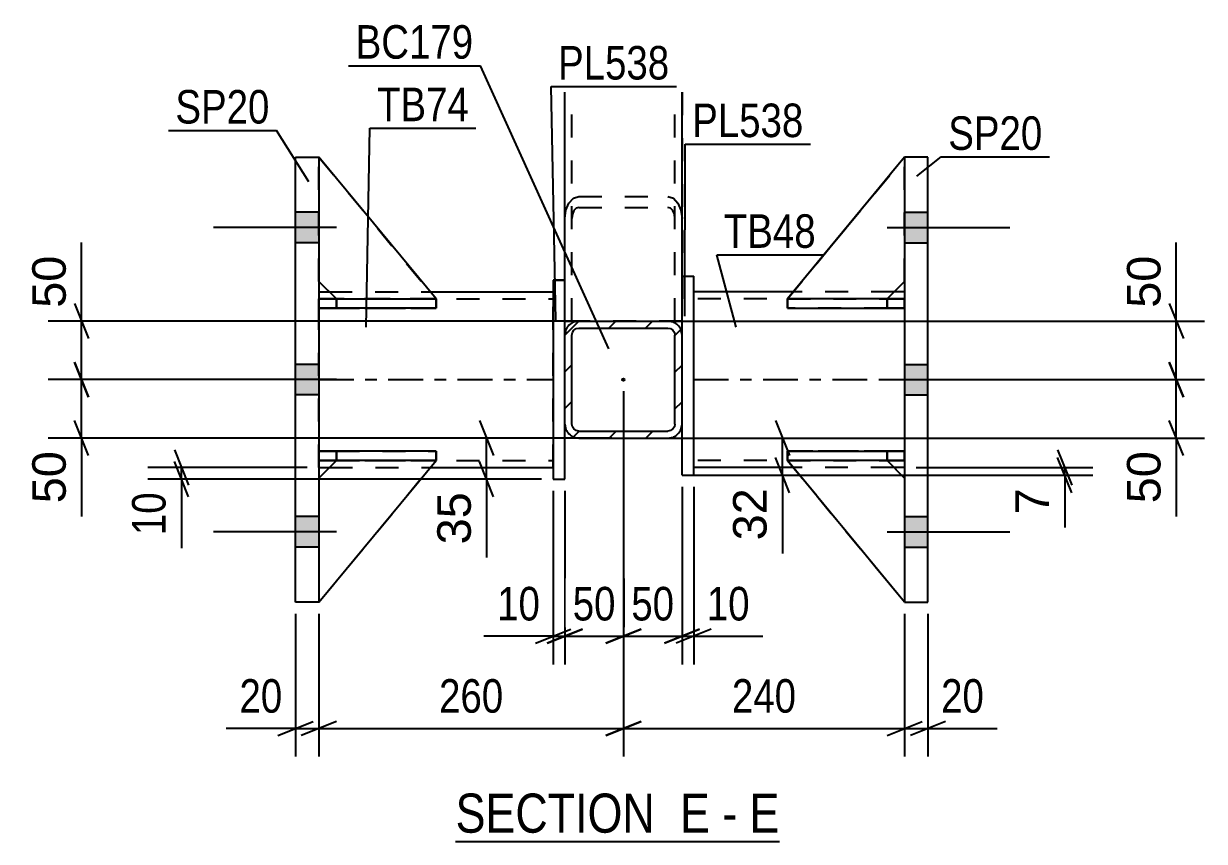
# Model space of a CAD drawing. Header units: millimetres. Extents: x -57 to 784, y -422 to 172.
# Drawn here: x 128.5 to 229.3, y -342.2 to -272.3 of the extents above; entities that cross this region are included whole.
import ezdxf

# ---------------------------------------------------------------- set-up
doc = ezdxf.new("R2010")
doc.units = ezdxf.units.MM
doc.linetypes.add('DXK_LINE_DOT2', pattern=[3.9198, 1.9599, -1.9599])
doc.linetypes.add('DXK_LINE_DOT3', pattern=[5.9187, 2.979, -0.9799, 0.9799, -0.9799])
doc.styles.add('Arial', font='ARIAL.TTF', dxfattribs={"height": 0.2})
doc.styles.add('Arial Narrow', font='ARIALN.TTF', dxfattribs={"height": 0.2})

# ---------------------------------------------------------------- blocks, each defined once
blk = doc.blocks.new('Unknown-122571766-48 - 1972')
at = {"color": 6, "linetype": 'Continuous'}
blk.add_line((165.39, -342.2), (193.04, -342.2), dxfattribs=at)
at = {"color": 0, "linetype": 'Continuous'}
for points in [[(183.5, -341.45), (183.5, -337.95), (165.39, -337.95), (165.39, -341.45)], [(187.11, -341.45), (187.11, -337.95), (184.55, -337.95), (184.55, -341.45)], [(189.43, -341.45), (189.43, -337.95), (188.16, -337.95), (188.16, -341.45)], [(193.04, -341.45), (193.04, -337.95), (190.48, -337.95), (190.48, -341.45)]]:
    blk.add_wipeout(points, dxfattribs=at)
at = {"color": 7, "linetype": 'Continuous', "style": 'Arial Narrow'}
for s, p in [('SECTION ', (165.39, -341.45)), ('E', (184.55, -341.45)), ('E', (190.48, -341.45)), ('-', (188.16, -341.45))]:
    blk.add_text(s, height=3.34, dxfattribs=at).set_placement(p)
blk = doc.blocks.new('Part-122571766-2144 - 1972')
at = {"color": 7, "linetype": 'DXK_LINE_DOT2'}
for p, q in [((174.72, -297.74), (174.72, -278.2)), ((175.32, -297.74), (175.32, -278.2)), ((184.12, -297.74), (184.12, -278.2)), ((184.72, -278.2), (184.72, -297.74)), ((184.72, -297.74), (174.72, -297.74))]:
    blk.add_line(p, q, dxfattribs=at)
blk = doc.blocks.new('Part-122571766-2080 - 1972')
at = {"color": 7, "linetype": 'DXK_LINE_DOT2'}
for p, q in [((155.22, -309.66), (153.72, -311.16)), ((153.72, -321.75), (163.72, -309.66)), ((153.72, -311.16), (155.22, -309.66)), ((153.72, -321.75), (163.72, -309.66)), ((163.72, -309.66), (155.22, -309.66)), ((155.22, -309.66), (155.22, -309.66)), ((155.22, -309.66), (163.72, -309.66)), ((163.72, -309.66), (163.72, -309.66)), ((153.72, -311.16), (153.72, -321.75))]:
    blk.add_line(p, q, dxfattribs=at)
blk = doc.blocks.new('Part-122571766-2200 - 1972')
at = {"color": 2, "linetype": 'Continuous'}
for p, q in [((194.22, -295.25), (185.72, -295.25)), ((203.72, -295.25), (202.83, -295.25)), ((194.21, -310.25), (185.72, -310.25)), ((203.72, -310.25), (202.81, -310.25))]:
    blk.add_line(p, q, dxfattribs=at)
at = {"color": 7, "linetype": 'DXK_LINE_DOT2'}
for p, q in [((185.72, -310.25), (185.72, -295.25)), ((202.83, -295.25), (194.22, -295.25)), ((203.72, -295.25), (203.72, -310.25)), ((203.72, -295.85), (185.72, -295.85)), ((203.72, -309.65), (185.72, -309.65)), ((202.81, -310.25), (194.21, -310.25))]:
    blk.add_line(p, q, dxfattribs=at)
at = {"color": 7, "linetype": 'DXK_LINE_DOT3'}
blk.add_line((185.72, -302.75), (203.72, -302.75), dxfattribs=at)
blk = doc.blocks.new('Part-122571766-2052 - 1972')
at = {"linetype": 'Continuous'}
h = blk.add_hatch(dxfattribs=at)
h.set_pattern_fill('', scale=0.7, style=0, pattern_type=0)
h.set_pattern_definition([(45, (175.9185, -297.7385), (-1.57154, 1.57154), [])])
h.paths.add_polyline_path([(183.52, -297.74), (175.92, -297.74), (175.46, -297.83), (175.07, -298.09), (174.81, -298.48), (174.72, -298.94), (174.72, -306.54), (174.81, -307), (175.07, -307.39), (175.46, -307.65), (175.92, -307.74), (183.52, -307.74), (183.98, -307.65), (184.37, -307.39), (184.63, -307), (184.72, -306.54), (184.72, -298.94), (184.63, -298.48), (184.37, -298.09), (183.98, -297.83)])
h.paths.add_polyline_path([(184.07, -298.71), (184.12, -298.94), (184.12, -306.54), (184.07, -306.77), (183.94, -306.96), (183.75, -307.09), (183.52, -307.14), (175.92, -307.14), (175.69, -307.09), (175.49, -306.96), (175.36, -306.77), (175.32, -306.54), (175.32, -298.94), (175.36, -298.71), (175.49, -298.51), (175.69, -298.38), (175.92, -298.34), (183.52, -298.34), (183.75, -298.38), (183.94, -298.51)])
blk.add_hatch(color=246, dxfattribs=at).paths.add_polyline_path([(179.72, -302.84, -1), (179.72, -302.64, -1)])
at = {"color": 2, "linetype": 'Continuous'}
for p, q in [((175.92, -297.74), (175.46, -297.83)), ((175.69, -298.38), (175.92, -298.34)), ((175.92, -297.74), (183.52, -297.74)), ((175.92, -298.34), (183.52, -298.34)), ((183.98, -297.83), (183.52, -297.74)), ((183.52, -298.34), (183.75, -298.38)), ((174.81, -298.48), (174.72, -298.94)), ((174.72, -306.54), (174.72, -298.94)), ((175.32, -298.94), (175.36, -298.71)), ((175.32, -306.54), (175.32, -298.94)), ((175.36, -298.71), (175.49, -298.51)), ((175.49, -298.51), (175.69, -298.38)), ((183.75, -298.38), (183.94, -298.51)), ((183.94, -298.51), (184.07, -298.71)), ((184.07, -298.71), (184.12, -298.94)), ((184.12, -306.54), (184.12, -298.94)), ((184.72, -298.94), (184.63, -298.48)), ((184.72, -306.54), (184.72, -298.94)), ((174.72, -306.54), (174.81, -307)), ((175.36, -306.77), (175.32, -306.54)), ((175.49, -306.96), (175.36, -306.77)), ((175.69, -307.09), (175.49, -306.96)), ((175.92, -307.14), (175.69, -307.09)), ((175.92, -307.14), (183.52, -307.14)), ((183.75, -307.09), (183.52, -307.14)), ((183.94, -306.96), (183.75, -307.09)), ((184.07, -306.77), (183.94, -306.96)), ((184.12, -306.54), (184.07, -306.77)), ((184.63, -307), (184.72, -306.54)), ((175.46, -307.65), (175.92, -307.74)), ((175.92, -307.74), (183.52, -307.74)), ((183.52, -307.74), (183.98, -307.65))]:
    blk.add_line(p, q, dxfattribs=at)
at = {"color": 7, "linetype": 'DXK_LINE_DOT3'}
blk.add_line((179.72, -302.74), (179.72, -302.74), dxfattribs=at)
at = {"color": 246, "linetype": 'DXK_LINE_DOT2'}
blk.add_line((179.72, -302.74), (179.72, -302.74), dxfattribs=at)
at = {"color": 246, "linetype": 'Continuous'}
blk.add_circle((179.72, -302.74), 0.1, dxfattribs=at)
at = {"color": 2, "linetype": 'Continuous'}
for centre, start, end in [((175.92, -298.94), 112.5, 157.5), ((183.52, -298.94), 22.5, 67.5), ((175.92, -306.54), 202.5, 247.5), ((183.52, -306.54), 292.5, 337.5)]:
    blk.add_arc(centre, 1.2, start, end, dxfattribs=at)
blk = doc.blocks.new('Bolt-122571766-2053 - 1972')
at = {"linetype": 'Continuous'}
for points in [[(205.72, -291.05), (205.72, -288.45), (203.72, -288.45), (203.72, -291.05)], [(205.72, -291.05), (205.72, -288.45), (203.72, -288.45), (203.72, -291.05)], [(205.72, -291.05), (205.72, -288.45), (203.72, -288.45), (203.72, -291.05)], [(205.72, -304.05), (205.72, -301.45), (203.72, -301.45), (203.72, -304.05)], [(205.72, -304.05), (205.72, -301.45), (203.72, -301.45), (203.72, -304.05)], [(205.72, -317.05), (205.72, -314.45), (203.72, -314.45), (203.72, -317.05)], [(205.72, -317.05), (205.72, -314.45), (203.72, -314.45), (203.72, -317.05)], [(205.72, -317.05), (205.72, -314.45), (203.72, -314.45), (203.72, -317.05)]]:
    blk.add_hatch(color=1, dxfattribs=at).paths.add_polyline_path(points)
at = {"color": 1, "linetype": 'Continuous'}
for p, q in [((203.72, -288.45), (205.72, -288.45)), ((203.72, -288.45), (205.72, -288.45)), ((203.72, -288.45), (205.72, -288.45)), ((202.22, -289.75), (212.72, -289.75)), ((202.22, -289.75), (212.72, -289.75)), ((202.22, -289.75), (212.72, -289.75)), ((203.72, -291.05), (205.72, -291.05)), ((203.72, -291.05), (205.72, -291.05)), ((203.72, -291.05), (205.72, -291.05)), ((203.72, -301.45), (205.72, -301.45)), ((203.72, -301.45), (205.72, -301.45)), ((202.22, -302.75), (212.72, -302.75)), ((202.22, -302.75), (212.72, -302.75)), ((203.72, -304.05), (205.72, -304.05)), ((203.72, -304.05), (205.72, -304.05)), ((203.72, -314.45), (205.72, -314.45)), ((203.72, -314.45), (205.72, -314.45)), ((203.72, -314.45), (205.72, -314.45)), ((202.22, -315.75), (212.72, -315.75)), ((202.22, -315.75), (212.72, -315.75)), ((202.22, -315.75), (212.72, -315.75)), ((203.72, -317.05), (205.72, -317.05)), ((203.72, -317.05), (205.72, -317.05)), ((203.72, -317.05), (205.72, -317.05))]:
    blk.add_line(p, q, dxfattribs=at)
blk = doc.blocks.new('Part-122571766-2142 - 1972')
at = {"color": 2, "linetype": 'Continuous'}
for p, q in [((193.72, -308.85), (203.72, -308.85)), ((193.72, -308.85), (193.72, -309.65)), ((203.72, -308.85), (203.72, -308.85)), ((203.72, -309.65), (203.72, -308.85)), ((203.72, -309.65), (193.72, -309.65))]:
    blk.add_line(p, q, dxfattribs=at)
at = {"color": 7, "linetype": 'DXK_LINE_DOT2'}
for p, q in [((202.22, -308.85), (193.72, -308.85)), ((203.72, -308.85), (202.22, -308.85)), ((202.22, -308.85), (202.22, -309.65)), ((203.72, -308.85), (203.72, -308.85)), ((193.72, -309.65), (202.22, -309.65)), ((202.22, -309.65), (203.72, -309.65))]:
    blk.add_line(p, q, dxfattribs=at)
blk = doc.blocks.new('Part-122571766-2078 - 1972')
at = {"color": 2, "linetype": 'Continuous'}
for p, q in [((153.72, -295.25), (154.61, -295.25)), ((163.22, -295.25), (173.72, -295.25)), ((153.72, -310.25), (154.63, -310.25)), ((163.23, -310.25), (173.72, -310.25))]:
    blk.add_line(p, q, dxfattribs=at)
at = {"color": 7, "linetype": 'DXK_LINE_DOT2'}
for p, q in [((153.72, -310.25), (153.72, -295.25)), ((154.61, -295.25), (163.22, -295.25)), ((173.72, -310.25), (173.72, -295.25)), ((153.72, -295.85), (173.72, -295.85)), ((153.72, -309.65), (173.72, -309.65)), ((154.63, -310.25), (163.23, -310.25))]:
    blk.add_line(p, q, dxfattribs=at)
at = {"color": 7, "linetype": 'DXK_LINE_DOT3'}
blk.add_line((153.72, -302.75), (173.72, -302.75), dxfattribs=at)
blk = doc.blocks.new('Bolt-122571766-2054 - 1972')
at = {"linetype": 'Continuous'}
for points in [[(153.72, -291.05), (153.72, -288.45), (151.72, -288.45), (151.72, -291.05)], [(153.72, -291.05), (153.72, -288.45), (151.72, -288.45), (151.72, -291.05)], [(153.72, -291.05), (153.72, -288.45), (151.72, -288.45), (151.72, -291.05)], [(153.72, -304.05), (153.72, -301.45), (151.72, -301.45), (151.72, -304.05)], [(153.72, -304.05), (153.72, -301.45), (151.72, -301.45), (151.72, -304.05)], [(153.72, -317.05), (153.72, -314.45), (151.72, -314.45), (151.72, -317.05)], [(153.72, -317.05), (153.72, -314.45), (151.72, -314.45), (151.72, -317.05)], [(153.72, -317.05), (153.72, -314.45), (151.72, -314.45), (151.72, -317.05)]]:
    blk.add_hatch(color=1, dxfattribs=at).paths.add_polyline_path(points)
at = {"color": 1, "linetype": 'Continuous'}
for p, q in [((153.72, -288.45), (151.72, -288.45)), ((153.72, -288.45), (151.72, -288.45)), ((153.72, -288.45), (151.72, -288.45)), ((155.22, -289.75), (144.72, -289.75)), ((155.22, -289.75), (144.72, -289.75)), ((155.22, -289.75), (144.72, -289.75)), ((153.72, -291.05), (151.72, -291.05)), ((153.72, -291.05), (151.72, -291.05)), ((153.72, -291.05), (151.72, -291.05)), ((153.72, -301.45), (151.72, -301.45)), ((153.72, -301.45), (151.72, -301.45)), ((155.22, -302.75), (144.72, -302.75)), ((155.22, -302.75), (144.72, -302.75)), ((153.72, -304.05), (151.72, -304.05)), ((153.72, -304.05), (151.72, -304.05)), ((153.72, -314.45), (151.72, -314.45)), ((153.72, -314.45), (151.72, -314.45)), ((153.72, -314.45), (151.72, -314.45)), ((155.22, -315.75), (144.72, -315.75)), ((155.22, -315.75), (144.72, -315.75)), ((155.22, -315.75), (144.72, -315.75)), ((153.72, -317.05), (151.72, -317.05)), ((153.72, -317.05), (151.72, -317.05)), ((153.72, -317.05), (151.72, -317.05))]:
    blk.add_line(p, q, dxfattribs=at)
blk = doc.blocks.new('Part-122571766-2079 - 1972')
at = {"color": 2, "linetype": 'Continuous'}
for p, q in [((155.22, -309.66), (153.72, -311.16)), ((153.72, -321.75), (163.72, -309.66)), ((163.72, -309.66), (155.22, -309.66)), ((155.22, -309.66), (155.22, -309.66)), ((163.72, -309.66), (163.72, -309.66))]:
    blk.add_line(p, q, dxfattribs=at)
at = {"color": 7, "linetype": 'DXK_LINE_DOT2'}
for p, q in [((153.72, -311.16), (155.22, -309.66)), ((153.72, -321.75), (163.72, -309.66)), ((155.22, -309.66), (163.72, -309.66)), ((153.72, -311.16), (153.72, -321.75))]:
    blk.add_line(p, q, dxfattribs=at)
blk = doc.blocks.new('Part-122571766-2081 - 1972')
at = {"color": 2, "linetype": 'Continuous'}
for p, q in [((153.72, -283.75), (153.72, -283.75)), ((153.72, -283.75), (153.72, -283.75)), ((163.72, -295.86), (153.72, -283.75)), ((155.21, -295.85), (153.72, -294.36)), ((162.47, -295.86), (163.72, -295.86)), ((163.72, -295.86), (163.72, -295.86))]:
    blk.add_line(p, q, dxfattribs=at)
at = {"color": 7, "linetype": 'DXK_LINE_DOT2'}
for p, q in [((153.72, -294.36), (153.72, -283.75)), ((153.72, -283.75), (163.72, -295.86)), ((155.22, -295.86), (153.72, -294.36)), ((155.22, -295.86), (155.21, -295.85)), ((163.72, -295.86), (155.22, -295.86)), ((155.22, -295.86), (155.22, -295.86)), ((155.22, -295.86), (162.47, -295.86))]:
    blk.add_line(p, q, dxfattribs=at)
blk = doc.blocks.new('Part-122571766-2121 - 1972')
at = {"color": 2, "linetype": 'Continuous'}
for p, q in [((174.72, -294.25), (174.72, -278.2)), ((184.72, -293.91), (184.72, -278.2)), ((174.72, -297.74), (175.07, -297.74)), ((175.07, -297.74), (175.92, -297.74)), ((184.63, -297.74), (183.52, -297.74)), ((184.72, -297.74), (184.63, -297.74))]:
    blk.add_line(p, q, dxfattribs=at)
at = {"color": 7, "linetype": 'DXK_LINE_DOT2'}
for p, q in [((175.32, -297.74), (175.32, -278.2)), ((184.12, -297.74), (184.12, -278.2)), ((175.07, -287.66), (175.46, -287.25)), ((175.46, -287.25), (175.92, -287.11)), ((175.92, -287.11), (183.52, -287.11)), ((183.52, -287.11), (183.98, -287.25)), ((183.98, -287.25), (184.37, -287.66)), ((174.72, -288.97), (174.81, -288.26)), ((174.81, -288.26), (175.07, -287.66)), ((175.69, -288.11), (175.49, -288.31)), ((175.92, -288.04), (175.69, -288.11)), ((175.92, -288.04), (183.52, -288.04)), ((183.75, -288.11), (183.52, -288.04)), ((183.94, -288.31), (183.75, -288.11)), ((184.37, -287.66), (184.63, -288.26)), ((184.63, -288.26), (184.72, -288.97)), ((175.36, -288.62), (175.32, -288.97)), ((175.49, -288.31), (175.36, -288.62)), ((184.07, -288.62), (183.94, -288.31)), ((184.12, -288.97), (184.07, -288.62)), ((174.72, -297.74), (174.72, -294.25)), ((184.72, -297.74), (184.72, -293.91)), ((174.81, -297.74), (174.72, -297.74)), ((175.92, -297.74), (183.52, -297.74)), ((184.07, -297.74), (183.98, -297.74))]:
    blk.add_line(p, q, dxfattribs=at)
blk = doc.blocks.new('Part-122571766-2124 - 1972')
at = {"color": 7, "linetype": 'DXK_LINE_DOT2'}
for p, q in [((153.72, -294.36), (153.72, -283.75)), ((153.72, -283.75), (163.72, -295.86)), ((153.72, -283.75), (163.72, -295.86)), ((155.22, -295.86), (153.72, -294.36)), ((155.22, -295.86), (153.72, -294.36)), ((163.72, -295.86), (155.22, -295.86)), ((155.22, -295.86), (155.22, -295.86)), ((155.22, -295.86), (163.72, -295.86)), ((163.72, -295.86), (163.72, -295.86))]:
    blk.add_line(p, q, dxfattribs=at)
blk = doc.blocks.new('Part-122571766-2125 - 1972')
at = {"color": 7, "linetype": 'DXK_LINE_DOT2'}
for p, q in [((193.72, -309.66), (202.22, -309.66)), ((203.72, -321.75), (193.72, -309.66)), ((193.72, -309.66), (193.72, -309.66)), ((202.22, -309.66), (193.72, -309.66)), ((193.72, -309.66), (203.72, -321.75)), ((202.22, -309.66), (203.72, -311.16)), ((202.22, -309.66), (202.22, -309.66)), ((203.72, -311.16), (202.22, -309.66)), ((203.72, -311.16), (203.72, -321.75))]:
    blk.add_line(p, q, dxfattribs=at)
blk = doc.blocks.new('Part-122571766-2128 - 1972')
at = {"color": 7, "linetype": 'DXK_LINE_DOT2'}
for p, q in [((153.72, -308.85), (155.22, -308.85)), ((163.72, -308.85), (153.72, -308.85)), ((153.72, -308.85), (153.72, -308.85)), ((153.72, -308.85), (153.72, -309.65)), ((153.72, -308.85), (153.72, -309.65)), ((155.22, -308.85), (163.72, -308.85)), ((155.22, -308.85), (155.22, -309.65)), ((163.72, -308.85), (163.72, -309.65)), ((155.22, -309.65), (153.72, -309.65)), ((153.72, -309.65), (163.72, -309.65)), ((153.72, -309.65), (153.72, -309.65)), ((163.72, -309.65), (155.22, -309.65))]:
    blk.add_line(p, q, dxfattribs=at)
blk = doc.blocks.new('Part-122571766-2129 - 1972')
at = {"color": 7, "linetype": 'DXK_LINE_DOT2'}
for p, q in [((153.72, -295.85), (155.22, -295.85)), ((163.48, -295.85), (153.72, -295.85)), ((153.72, -295.85), (153.72, -295.85)), ((153.72, -295.85), (153.72, -296.65)), ((153.72, -295.85), (153.72, -296.65)), ((155.22, -295.85), (163.72, -295.85)), ((155.22, -295.85), (155.22, -296.65)), ((163.72, -295.85), (163.72, -296.65)), ((155.22, -296.65), (153.72, -296.65)), ((153.72, -296.65), (163.72, -296.65)), ((153.72, -296.65), (153.72, -296.65)), ((163.72, -296.65), (155.22, -296.65))]:
    blk.add_line(p, q, dxfattribs=at)
blk = doc.blocks.new('Part-122571766-2195 - 1972')
at = {"color": 2, "linetype": 'Continuous'}
for p, q in [((184.72, -293.91), (185.72, -293.91)), ((184.72, -298.94), (184.72, -293.91)), ((185.72, -310.91), (185.72, -293.91)), ((184.72, -310.91), (184.72, -306.54)), ((184.72, -310.91), (185.72, -310.91))]:
    blk.add_line(p, q, dxfattribs=at)
at = {"color": 7, "linetype": 'DXK_LINE_DOT2'}
for p, q in [((184.72, -293.91), (185.72, -293.91)), ((184.72, -306.54), (184.72, -298.94)), ((184.72, -310.91), (185.72, -310.91))]:
    blk.add_line(p, q, dxfattribs=at)
blk = doc.blocks.new('Part-122571766-2131 - 1972')
at = {"color": 2, "linetype": 'Continuous'}
for p, q in [((193.73, -295.85), (193.72, -295.85)), ((193.72, -295.85), (193.72, -296.65)), ((203.72, -295.85), (194.97, -295.85)), ((203.72, -295.85), (203.72, -295.85)), ((203.72, -295.85), (203.72, -296.65)), ((193.72, -296.65), (203.72, -296.65))]:
    blk.add_line(p, q, dxfattribs=at)
at = {"color": 7, "linetype": 'DXK_LINE_DOT2'}
for p, q in [((194.97, -295.85), (193.73, -295.85)), ((202.22, -295.85), (193.73, -295.85)), ((202.22, -295.85), (203.72, -295.85)), ((202.22, -295.85), (202.22, -296.65)), ((203.72, -295.85), (203.72, -295.85)), ((193.72, -296.65), (202.22, -296.65)), ((202.22, -296.65), (203.72, -296.65))]:
    blk.add_line(p, q, dxfattribs=at)
blk = doc.blocks.new('Part-122571766-2132 - 1972')
at = {"color": 2, "linetype": 'Continuous'}
for p, q in [((203.72, -283.75), (193.72, -295.86)), ((203.72, -283.75), (203.72, -283.75)), ((203.72, -283.75), (203.72, -283.75)), ((202.23, -295.85), (203.72, -294.36)), ((194.97, -295.86), (193.72, -295.86)), ((193.72, -295.86), (193.72, -295.86))]:
    blk.add_line(p, q, dxfattribs=at)
at = {"color": 7, "linetype": 'DXK_LINE_DOT2'}
for p, q in [((203.72, -283.75), (193.72, -295.86)), ((203.72, -294.36), (203.72, -283.75)), ((202.22, -295.86), (203.72, -294.36)), ((202.22, -295.86), (193.72, -295.86)), ((202.22, -295.86), (194.97, -295.86)), ((202.22, -295.86), (202.23, -295.85)), ((202.22, -295.86), (202.22, -295.86))]:
    blk.add_line(p, q, dxfattribs=at)
blk = doc.blocks.new('Part-122571766-2133 - 1972')
at = {"color": 7, "linetype": 'DXK_LINE_DOT2'}
for p, q in [((203.72, -283.75), (193.72, -295.86)), ((193.72, -295.86), (203.72, -283.75)), ((203.72, -294.36), (203.72, -283.75)), ((202.22, -295.86), (203.72, -294.36)), ((202.22, -295.86), (203.72, -294.36)), ((193.72, -295.86), (202.22, -295.86)), ((193.72, -295.86), (193.72, -295.86)), ((202.22, -295.86), (193.72, -295.86)), ((202.22, -295.86), (202.22, -295.86))]:
    blk.add_line(p, q, dxfattribs=at)
blk = doc.blocks.new('Part-122571766-2134 - 1972')
at = {"color": 7, "linetype": 'DXK_LINE_DOT2'}
for p, q in [((193.72, -309.65), (193.72, -308.85)), ((193.72, -308.85), (202.22, -308.85)), ((203.72, -308.85), (193.72, -308.85)), ((202.22, -309.65), (202.22, -308.85)), ((202.22, -308.85), (203.72, -308.85)), ((203.72, -309.65), (203.72, -308.85)), ((203.72, -309.65), (203.72, -308.85)), ((203.72, -308.85), (203.72, -308.85)), ((202.22, -309.65), (193.72, -309.65)), ((193.72, -309.65), (203.72, -309.65)), ((203.72, -309.65), (202.22, -309.65)), ((203.72, -309.65), (203.72, -309.65))]:
    blk.add_line(p, q, dxfattribs=at)
blk = doc.blocks.new('Part-122571766-2135 - 1972')
at = {"color": 7, "linetype": 'DXK_LINE_DOT2'}
for p, q in [((193.72, -296.65), (193.72, -295.85)), ((193.72, -295.85), (202.22, -295.85)), ((203.72, -295.85), (193.72, -295.85)), ((202.22, -296.65), (202.22, -295.85)), ((202.22, -295.85), (203.72, -295.85)), ((203.72, -296.65), (203.72, -295.85)), ((203.72, -296.65), (203.72, -295.85)), ((203.72, -295.85), (203.72, -295.85)), ((202.22, -296.65), (193.72, -296.65)), ((193.72, -296.65), (203.72, -296.65)), ((203.72, -296.65), (202.22, -296.65)), ((203.72, -296.65), (203.72, -296.65))]:
    blk.add_line(p, q, dxfattribs=at)
blk = doc.blocks.new('Part-122571766-2150 - 1972')
at = {"color": 2, "linetype": 'Continuous'}
for p, q in [((153.72, -309.65), (153.72, -308.85)), ((163.72, -308.85), (153.72, -308.85)), ((163.72, -309.65), (163.72, -308.85)), ((163.72, -309.65), (153.72, -309.65)), ((153.72, -309.65), (153.72, -309.65))]:
    blk.add_line(p, q, dxfattribs=at)
at = {"color": 7, "linetype": 'DXK_LINE_DOT2'}
for p, q in [((155.22, -308.85), (153.72, -308.85)), ((155.22, -309.65), (155.22, -308.85)), ((163.72, -308.85), (155.22, -308.85)), ((153.72, -309.65), (155.22, -309.65)), ((155.22, -309.65), (163.72, -309.65))]:
    blk.add_line(p, q, dxfattribs=at)
blk = doc.blocks.new('Part-122571766-2151 - 1972')
at = {"color": 2, "linetype": 'Continuous'}
for p, q in [((153.72, -296.65), (153.72, -295.85)), ((153.72, -295.85), (162.47, -295.85)), ((163.72, -295.85), (163.71, -295.85)), ((163.72, -296.65), (163.72, -295.85)), ((163.72, -296.65), (153.72, -296.65)), ((153.72, -296.65), (153.72, -296.65))]:
    blk.add_line(p, q, dxfattribs=at)
at = {"color": 7, "linetype": 'DXK_LINE_DOT2'}
for p, q in [((155.22, -295.85), (153.72, -295.85)), ((155.22, -296.65), (155.22, -295.85)), ((155.22, -295.85), (163.71, -295.85)), ((153.72, -296.65), (155.22, -296.65)), ((155.22, -296.65), (163.72, -296.65))]:
    blk.add_line(p, q, dxfattribs=at)
blk = doc.blocks.new('Part-122571766-2156 - 1972')
at = {"color": 2, "linetype": 'Continuous'}
for p, q in [((205.72, -283.75), (203.72, -283.75)), ((203.72, -283.75), (203.72, -321.75)), ((205.72, -321.75), (205.72, -283.75)), ((203.72, -321.75), (205.72, -321.75))]:
    blk.add_line(p, q, dxfattribs=at)
blk = doc.blocks.new('Part-122571766-2161 - 1972')
at = {"color": 2, "linetype": 'Continuous'}
for p, q in [((151.72, -283.75), (153.72, -283.75)), ((151.72, -321.75), (151.72, -283.75)), ((153.72, -283.75), (153.72, -321.75)), ((153.72, -321.75), (151.72, -321.75))]:
    blk.add_line(p, q, dxfattribs=at)
blk = doc.blocks.new('Part-122571766-2190 - 1972')
at = {"color": 2, "linetype": 'Continuous'}
for p, q in [((173.72, -294.25), (174.72, -294.25)), ((173.72, -294.25), (173.72, -311.25)), ((174.72, -298.94), (174.72, -294.25)), ((174.72, -311.25), (174.72, -306.54)), ((173.72, -311.25), (174.72, -311.25))]:
    blk.add_line(p, q, dxfattribs=at)
at = {"color": 7, "linetype": 'DXK_LINE_DOT2'}
for p, q in [((174.72, -294.25), (173.72, -294.25)), ((174.72, -306.54), (174.72, -298.94)), ((173.72, -311.25), (174.72, -311.25))]:
    blk.add_line(p, q, dxfattribs=at)
blk = doc.blocks.new('Part-122571766-2201 - 1972')
at = {"color": 2, "linetype": 'Continuous'}
for p, q in [((193.72, -309.66), (193.72, -309.66)), ((202.22, -309.66), (193.72, -309.66)), ((203.72, -321.75), (193.72, -309.66)), ((202.22, -309.66), (202.22, -309.66)), ((202.22, -309.66), (203.72, -311.16))]:
    blk.add_line(p, q, dxfattribs=at)
at = {"color": 7, "linetype": 'DXK_LINE_DOT2'}
for p, q in [((193.72, -309.66), (202.22, -309.66)), ((203.72, -321.75), (193.72, -309.66)), ((202.22, -309.66), (203.72, -311.16)), ((203.72, -311.16), (203.72, -321.75))]:
    blk.add_line(p, q, dxfattribs=at)
blk = doc.blocks.new('StraightDimension-122571766-2383 - 1972')
at = {"color": 7, "linetype": 'Continuous'}
for p, q in [((226.92, -297.74), (226.92, -291.04)), ((226.92, -297.74), (226.92, -291.04)), ((226.32, -296.24), (227.52, -299.24)), ((183.01, -297.74), (229.32, -297.74)), ((226.92, -302.75), (226.92, -297.74)), ((227.52, -304.25), (226.32, -301.25)), ((206.72, -302.75), (229.32, -302.75))]:
    blk.add_line(p, q, dxfattribs=at)
at = {"color": 0}
blk.add_wipeout([(226.17, -291.57), (221.97, -291.57), (221.97, -297.21), (226.17, -297.21)], dxfattribs=at)
at = {"color": 3, "style": 'Arial'}
blk.add_text('50', height=2.865, rotation=90.0002, dxfattribs=at).set_placement((225.57, -296.61))
blk = doc.blocks.new('StraightDimension-122571766-2407 - 1972')
at = {"color": 7, "linetype": 'Continuous'}
for p, q in [((132.86, -301.25), (134.06, -304.25)), ((150.72, -302.75), (130.61, -302.75)), ((133.46, -307.74), (133.46, -302.75)), ((134.06, -309.24), (132.86, -306.24)), ((176.16, -307.74), (130.61, -307.74)), ((133.46, -307.74), (133.46, -314.44)), ((133.46, -307.74), (133.46, -314.44))]:
    blk.add_line(p, q, dxfattribs=at)
at = {"color": 0}
blk.add_wipeout([(132.71, -308.26), (128.51, -308.26), (128.51, -313.91), (132.71, -313.91)], dxfattribs=at)
at = {"color": 3, "style": 'Arial'}
blk.add_text('50', height=2.865, rotation=90.0002, dxfattribs=at).set_placement((132.11, -313.31))
blk = doc.blocks.new('StraightDimension-122571766-2370 - 1972')
at = {"color": 7, "linetype": 'Continuous'}
for p, q in [((226.32, -301.25), (227.52, -304.25)), ((206.72, -302.75), (229.32, -302.75)), ((226.92, -307.74), (226.92, -302.75)), ((227.52, -309.24), (226.32, -306.24)), ((183.01, -307.74), (229.32, -307.74)), ((226.92, -307.74), (226.92, -314.44)), ((226.92, -307.74), (226.92, -314.44))]:
    blk.add_line(p, q, dxfattribs=at)
at = {"color": 0}
blk.add_wipeout([(226.17, -308.26), (221.97, -308.26), (221.97, -313.91), (226.17, -313.91)], dxfattribs=at)
at = {"color": 3, "style": 'Arial'}
blk.add_text('50', height=2.865, rotation=90.0002, dxfattribs=at).set_placement((225.57, -313.31))
blk = doc.blocks.new('StraightDimension-122571766-2349 - 1972')
at = {"color": 7, "linetype": 'Continuous'}
for p, q in [((216.79, -308.75), (217.99, -311.75)), ((217.99, -312.41), (216.79, -309.41)), ((204.72, -310.25), (219.79, -310.25)), ((217.39, -310.91), (217.39, -310.25)), ((186.72, -310.91), (219.79, -310.91)), ((217.39, -310.91), (217.39, -315.38)), ((217.39, -310.91), (217.39, -315.38))]:
    blk.add_line(p, q, dxfattribs=at)
at = {"color": 0}
blk.add_wipeout([(216.64, -311.43), (212.44, -311.43), (212.44, -314.86), (216.64, -314.86)], dxfattribs=at)
at = {"color": 3, "style": 'Arial'}
blk.add_text('7', height=2.87, rotation=90.0002, dxfattribs=at).set_placement((216.04, -314.26))
blk = doc.blocks.new('StraightDimension-122571766-2328 - 1972')
at = {"color": 7, "linetype": 'Continuous'}
for p, q in [((173.72, -312.25), (173.72, -327.07)), ((174.72, -312.25), (174.72, -327.07)), ((172.22, -325.27), (175.22, -324.07)), ((176.22, -324.07), (173.22, -325.27)), ((173.72, -324.67), (167.81, -324.67)), ((173.72, -324.67), (167.81, -324.67)), ((173.72, -324.67), (174.72, -324.67))]:
    blk.add_line(p, q, dxfattribs=at)
at = {"color": 0}
blk.add_wipeout([(173.19, -323.92), (173.19, -319.72), (168.34, -319.72), (168.34, -323.92)], dxfattribs=at)
at = {"color": 3, "style": 'Arial Narrow'}
blk.add_text('10', height=2.863, dxfattribs=at).set_placement((168.94, -323.32))
blk = doc.blocks.new('StraightDimension-122571766-2359 - 1972')
at = {"color": 7, "linetype": 'Continuous'}
for p, q in [((192.69, -306.24), (193.89, -309.24)), ((184.84, -307.74), (195.69, -307.74)), ((193.29, -310.91), (193.29, -307.74)), ((193.89, -312.41), (192.69, -309.41)), ((185.72, -310.91), (195.69, -310.91)), ((193.29, -310.91), (193.29, -317.61)), ((193.29, -310.91), (193.29, -317.61))]:
    blk.add_line(p, q, dxfattribs=at)
at = {"color": 0}
blk.add_wipeout([(192.54, -311.43), (188.34, -311.43), (188.34, -317.08), (192.54, -317.08)], dxfattribs=at)
at = {"color": 3, "style": 'Arial'}
blk.add_text('32', height=2.865, rotation=90.0002, dxfattribs=at).set_placement((191.94, -316.48))
blk = doc.blocks.new('StraightDimension-122571766-2284 - 1972')
at = {"color": 7, "linetype": 'Continuous'}
for p, q in [((184.72, -311.91), (184.72, -327.07)), ((185.72, -311.91), (185.72, -327.07)), ((183.22, -325.27), (186.22, -324.07)), ((187.22, -324.07), (184.22, -325.27)), ((184.72, -324.67), (185.72, -324.67)), ((185.72, -324.67), (191.62, -324.67)), ((185.72, -324.67), (191.62, -324.67))]:
    blk.add_line(p, q, dxfattribs=at)
at = {"color": 0}
blk.add_wipeout([(191.1, -323.92), (191.1, -319.72), (186.24, -319.72), (186.24, -323.92)], dxfattribs=at)
at = {"color": 3, "style": 'Arial Narrow'}
blk.add_text('10', height=2.863, dxfattribs=at).set_placement((186.84, -323.32))
blk = doc.blocks.new('StraightDimension-122571766-2398 - 1972')
at = {"color": 7, "linetype": 'Continuous'}
for p, q in [((167.44, -306.24), (168.64, -309.24)), ((178.72, -307.74), (165.19, -307.74)), ((168.04, -311.25), (168.04, -307.74)), ((168.64, -312.75), (167.44, -309.75)), ((172.72, -311.25), (165.19, -311.25)), ((168.04, -311.25), (168.04, -317.94)), ((168.04, -311.25), (168.04, -317.94))]:
    blk.add_line(p, q, dxfattribs=at)
at = {"color": 0}
blk.add_wipeout([(167.29, -311.77), (163.09, -311.77), (163.09, -317.42), (167.29, -317.42)], dxfattribs=at)
at = {"color": 3, "style": 'Arial'}
blk.add_text('35', height=2.865, rotation=90.0002, dxfattribs=at).set_placement((166.69, -316.82))
blk = doc.blocks.new('StraightDimension-122571766-2205 - 1972')
at = {"color": 7, "linetype": 'Continuous'}
for p, q in [((179.72, -303.74), (179.72, -334.95)), ((153.72, -322.75), (153.72, -334.95)), ((155.22, -331.95), (152.22, -333.15)), ((153.72, -332.55), (179.72, -332.55)), ((178.22, -333.15), (181.22, -331.95))]:
    blk.add_line(p, q, dxfattribs=at)
at = {"color": 0}
blk.add_wipeout([(170.06, -331.8), (170.06, -327.6), (163.38, -327.6), (163.38, -331.8)], dxfattribs=at)
at = {"color": 3, "style": 'Arial Narrow'}
blk.add_text('260', height=2.863, dxfattribs=at).set_placement((163.98, -331.2))
blk = doc.blocks.new('StraightDimension-122571766-2228 - 1972')
at = {"color": 7, "linetype": 'Continuous'}
for p, q in [((179.72, -303.74), (179.72, -334.95)), ((203.72, -322.75), (203.72, -334.95)), ((181.22, -331.95), (178.22, -333.15)), ((179.72, -332.55), (203.72, -332.55)), ((202.22, -333.15), (205.22, -331.95))]:
    blk.add_line(p, q, dxfattribs=at)
at = {"color": 0}
blk.add_wipeout([(195.06, -331.8), (195.06, -327.6), (188.38, -327.6), (188.38, -331.8)], dxfattribs=at)
at = {"color": 3, "style": 'Arial Narrow'}
blk.add_text('240', height=2.863, dxfattribs=at).set_placement((188.98, -331.2))
blk = doc.blocks.new('StraightDimension-122571766-2251 - 1972')
at = {"color": 7, "linetype": 'Continuous'}
for p, q in [((203.72, -322.75), (203.72, -334.95)), ((205.72, -322.75), (205.72, -334.95)), ((202.22, -333.15), (205.22, -331.95)), ((203.72, -332.55), (205.72, -332.55)), ((207.22, -331.95), (204.22, -333.15)), ((205.72, -332.55), (211.62, -332.55)), ((205.72, -332.55), (211.62, -332.55))]:
    blk.add_line(p, q, dxfattribs=at)
at = {"color": 0}
blk.add_wipeout([(211.1, -331.8), (211.1, -327.6), (206.24, -327.6), (206.24, -331.8)], dxfattribs=at)
at = {"color": 3, "style": 'Arial Narrow'}
blk.add_text('20', height=2.863, dxfattribs=at).set_placement((206.84, -331.2))
blk = doc.blocks.new('StraightDimension-122571766-2267 - 1972')
at = {"color": 7, "linetype": 'Continuous'}
for p, q in [((151.72, -322.75), (151.72, -334.95)), ((153.72, -322.75), (153.72, -334.95)), ((151.72, -332.55), (145.81, -332.55)), ((151.72, -332.55), (145.81, -332.55)), ((150.22, -333.15), (153.22, -331.95)), ((151.72, -332.55), (153.72, -332.55)), ((155.22, -331.95), (152.22, -333.15))]:
    blk.add_line(p, q, dxfattribs=at)
at = {"color": 0}
blk.add_wipeout([(151.19, -331.8), (151.19, -327.6), (146.34, -327.6), (146.34, -331.8)], dxfattribs=at)
at = {"color": 3, "style": 'Arial Narrow'}
blk.add_text('20', height=2.863, dxfattribs=at).set_placement((146.94, -331.2))
blk = doc.blocks.new('StraightDimension-122571766-2294 - 1972')
at = {"color": 7, "linetype": 'Continuous'}
for p, q in [((179.72, -303.74), (179.72, -327.07)), ((184.72, -311.91), (184.72, -327.07)), ((178.22, -325.27), (181.22, -324.07)), ((186.22, -324.07), (183.22, -325.27)), ((179.72, -324.67), (184.72, -324.67))]:
    blk.add_line(p, q, dxfattribs=at)
at = {"color": 0}
blk.add_wipeout([(184.65, -323.92), (184.65, -319.72), (179.79, -319.72), (179.79, -323.92)], dxfattribs=at)
at = {"color": 3, "style": 'Arial Narrow'}
blk.add_text('50', height=2.863, dxfattribs=at).set_placement((180.39, -323.32))
blk = doc.blocks.new('StraightDimension-122571766-2311 - 1972')
at = {"color": 7, "linetype": 'Continuous'}
for p, q in [((179.72, -303.74), (179.72, -327.07)), ((174.72, -312.25), (174.72, -327.07)), ((173.22, -325.27), (176.22, -324.07)), ((181.22, -324.07), (178.22, -325.27)), ((174.72, -324.67), (179.72, -324.67))]:
    blk.add_line(p, q, dxfattribs=at)
at = {"color": 0}
blk.add_wipeout([(179.65, -323.92), (179.65, -319.72), (174.79, -319.72), (174.79, -323.92)], dxfattribs=at)
at = {"color": 3, "style": 'Arial Narrow'}
blk.add_text('50', height=2.863, dxfattribs=at).set_placement((175.39, -323.32))
blk = doc.blocks.new('StraightDimension-122571766-2339 - 1972')
at = {"color": 7, "linetype": 'Continuous'}
for p, q in [((141.38, -308.75), (142.58, -311.75)), ((152.72, -310.25), (139.13, -310.25)), ((142.58, -312.75), (141.38, -309.75)), ((141.98, -311.25), (141.98, -310.25)), ((172.72, -311.25), (139.13, -311.25)), ((141.98, -311.25), (141.98, -317.15)), ((141.98, -311.25), (141.98, -317.15))]:
    blk.add_line(p, q, dxfattribs=at)
at = {"color": 0}
blk.add_wipeout([(141.23, -311.77), (137.03, -311.77), (137.03, -316.63), (141.23, -316.63)], dxfattribs=at)
at = {"color": 3, "style": 'Arial Narrow'}
blk.add_text('10', height=2.863, rotation=90.0002, dxfattribs=at).set_placement((140.63, -316.03))
blk = doc.blocks.new('StraightDimension-122571766-2420 - 1972')
at = {"color": 7, "linetype": 'Continuous'}
for p, q in [((133.46, -297.74), (133.46, -291.04)), ((133.46, -297.74), (133.46, -291.04)), ((132.86, -296.24), (134.06, -299.24)), ((176.16, -297.74), (130.61, -297.74)), ((133.46, -302.75), (133.46, -297.74)), ((134.06, -304.25), (132.86, -301.25)), ((150.72, -302.75), (130.61, -302.75))]:
    blk.add_line(p, q, dxfattribs=at)
at = {"color": 0}
blk.add_wipeout([(132.71, -291.57), (128.51, -291.57), (128.51, -297.21), (132.71, -297.21)], dxfattribs=at)
at = {"color": 3, "style": 'Arial'}
blk.add_text('50', height=2.865, rotation=90.0002, dxfattribs=at).set_placement((132.11, -296.61))
blk = doc.blocks.new('Mark-122571766-2048 - 1972')
at = {"color": 30, "linetype": 'Continuous'}
for p in [(156.26, -275.93), (178.46, -300.13)]:
    blk.add_line(p, (167.51, -275.93), dxfattribs=at)
at = {"color": 0}
blk.add_wipeout([(166.91, -275.33), (166.91, -272.33), (156.86, -272.33), (156.86, -275.33)], dxfattribs=at)
blk.add_wipeout([(166.91, -275.33), (166.91, -272.33), (156.86, -272.33), (156.86, -275.33)], dxfattribs=at)
at = {"color": 3, "style": 'Arial Narrow'}
blk.add_text('BC179', height=2.863, dxfattribs=at).set_placement((156.86, -275.33))
blk = doc.blocks.new('Mark-122571766-2074 - 1972')
at = {"color": 30, "linetype": 'Continuous'}
for p, q in [((157.75, -298.28), (158.08, -281.27)), ((158.08, -281.27), (167.13, -281.27))]:
    blk.add_line(p, q, dxfattribs=at)
at = {"color": 0}
blk.add_wipeout([(166.53, -280.67), (166.53, -277.67), (158.68, -277.67), (158.68, -280.67)], dxfattribs=at)
blk.add_wipeout([(166.53, -280.67), (166.53, -277.67), (158.68, -277.67), (158.68, -280.67)], dxfattribs=at)
at = {"color": 3, "style": 'Arial Narrow'}
blk.add_text('TB74', height=2.863, dxfattribs=at).set_placement((158.68, -280.67))
blk = doc.blocks.new('Mark-122571766-2196 - 1972')
at = {"color": 30, "linetype": 'Continuous'}
for p, q in [((189.35, -298.28), (187.69, -292.09)), ((187.69, -292.09), (196.74, -292.09))]:
    blk.add_line(p, q, dxfattribs=at)
at = {"color": 0}
blk.add_wipeout([(196.14, -291.49), (196.14, -288.49), (188.29, -288.49), (188.29, -291.49)], dxfattribs=at)
blk.add_wipeout([(196.14, -291.49), (196.14, -288.49), (188.29, -288.49), (188.29, -291.49)], dxfattribs=at)
at = {"color": 3, "style": 'Arial Narrow'}
blk.add_text('TB48', height=2.863, dxfattribs=at).set_placement((188.29, -291.49))
blk = doc.blocks.new('Mark-122571766-2152 - 1972')
at = {"color": 30, "linetype": 'Continuous'}
for p, q in [((204.76, -285.37), (206.85, -283.72)), ((206.85, -283.72), (216.09, -283.72))]:
    blk.add_line(p, q, dxfattribs=at)
at = {"color": 0}
blk.add_wipeout([(215.49, -283.12), (215.49, -280.12), (207.45, -280.12), (207.45, -283.12)], dxfattribs=at)
blk.add_wipeout([(215.49, -283.12), (215.49, -280.12), (207.45, -280.12), (207.45, -283.12)], dxfattribs=at)
at = {"color": 3, "style": 'Arial Narrow'}
blk.add_text('SP20', height=2.863, dxfattribs=at).set_placement((207.45, -283.12))
blk = doc.blocks.new('Mark-122571766-2157 - 1972')
at = {"color": 30, "linetype": 'Continuous'}
for p in [(140.87, -281.47), (152.87, -285.84)]:
    blk.add_line(p, (150.11, -281.47), dxfattribs=at)
at = {"color": 0}
blk.add_wipeout([(149.51, -280.87), (149.51, -277.87), (141.47, -277.87), (141.47, -280.87)], dxfattribs=at)
blk.add_wipeout([(149.51, -280.87), (149.51, -277.87), (141.47, -277.87), (141.47, -280.87)], dxfattribs=at)
at = {"color": 3, "style": 'Arial Narrow'}
blk.add_text('SP20', height=2.863, dxfattribs=at).set_placement((141.47, -280.87))
blk = doc.blocks.new('Mark-122571766-2186 - 1972')
at = {"color": 30, "linetype": 'Continuous'}
for p, q in [((173.95, -297.67), (173.54, -277.71)), ((173.54, -277.71), (184.24, -277.71))]:
    blk.add_line(p, q, dxfattribs=at)
at = {"color": 0}
blk.add_wipeout([(183.64, -277.11), (183.64, -274.11), (174.14, -274.11), (174.14, -277.11)], dxfattribs=at)
blk.add_wipeout([(183.64, -277.11), (183.64, -274.11), (174.14, -274.11), (174.14, -277.11)], dxfattribs=at)
at = {"color": 3, "style": 'Arial Narrow'}
blk.add_text('PL538', height=2.863, dxfattribs=at).set_placement((174.14, -277.11))
blk = doc.blocks.new('Mark-122571766-2191 - 1972')
at = {"color": 30, "linetype": 'Continuous'}
for p, q in [((184.95, -297.34), (184.99, -282.63)), ((184.99, -282.63), (195.69, -282.63))]:
    blk.add_line(p, q, dxfattribs=at)
at = {"color": 0}
blk.add_wipeout([(195.09, -282.03), (195.09, -279.03), (185.59, -279.03), (185.59, -282.03)], dxfattribs=at)
blk.add_wipeout([(195.09, -282.03), (195.09, -279.03), (185.59, -279.03), (185.59, -282.03)], dxfattribs=at)
at = {"color": 3, "style": 'Arial Narrow'}
blk.add_text('PL538', height=2.863, dxfattribs=at).set_placement((185.59, -282.03))

msp = doc.modelspace()

# ---------------------------------------------------------------- block references
for name in ['Part-122571766-2144 - 1972', 'Part-122571766-2121 - 1972', 'Part-122571766-2161 - 1972', 'Part-122571766-2081 - 1972', 'Part-122571766-2124 - 1972', 'Part-122571766-2132 - 1972', 'Part-122571766-2133 - 1972', 'Part-122571766-2156 - 1972', 'Bolt-122571766-2054 - 1972', 'Bolt-122571766-2053 - 1972', 'Part-122571766-2190 - 1972', 'Part-122571766-2195 - 1972', 'Part-122571766-2078 - 1972', 'Part-122571766-2200 - 1972', 'Part-122571766-2129 - 1972', 'Part-122571766-2151 - 1972', 'Part-122571766-2131 - 1972', 'Part-122571766-2135 - 1972', 'Part-122571766-2052 - 1972', 'Part-122571766-2128 - 1972', 'Part-122571766-2150 - 1972', 'Part-122571766-2142 - 1972', 'Part-122571766-2134 - 1972', 'Part-122571766-2080 - 1972', 'Part-122571766-2079 - 1972', 'Part-122571766-2125 - 1972', 'Part-122571766-2201 - 1972', 'Unknown-122571766-48 - 1972']:
    msp.add_blockref(name, (0, 0))

# ---------------------------------------------------------------- next in the draw order: block references
for name in ['Mark-122571766-2157 - 1972', 'Mark-122571766-2152 - 1972', 'StraightDimension-122571766-2383 - 1972', 'StraightDimension-122571766-2407 - 1972']:
    msp.add_blockref(name, (0, 0))

# ---------------------------------------------------------------- next in the draw order: block references
for name in ['Mark-122571766-2196 - 1972', 'StraightDimension-122571766-2370 - 1972', 'StraightDimension-122571766-2328 - 1972']:
    msp.add_blockref(name, (0, 0))

# ---------------------------------------------------------------- next in the draw order: block references
for name in ['Mark-122571766-2191 - 1972', 'StraightDimension-122571766-2398 - 1972', 'StraightDimension-122571766-2349 - 1972']:
    msp.add_blockref(name, (0, 0))

# ---------------------------------------------------------------- next in the draw order: block references
for name in ['StraightDimension-122571766-2205 - 1972', 'StraightDimension-122571766-2359 - 1972']:
    msp.add_blockref(name, (0, 0))

# ---------------------------------------------------------------- next in the draw order: block references
for name in ['StraightDimension-122571766-2284 - 1972', 'StraightDimension-122571766-2267 - 1972']:
    msp.add_blockref(name, (0, 0))

# ---------------------------------------------------------------- next in the draw order: block references
msp.add_blockref('StraightDimension-122571766-2228 - 1972', (0, 0))

# ---------------------------------------------------------------- next in the draw order: block references
for name in ['StraightDimension-122571766-2294 - 1972', 'StraightDimension-122571766-2251 - 1972']:
    msp.add_blockref(name, (0, 0))

# ---------------------------------------------------------------- next in the draw order: block references
msp.add_blockref('StraightDimension-122571766-2311 - 1972', (0, 0))

# ---------------------------------------------------------------- next in the draw order: block references
for name in ['StraightDimension-122571766-2420 - 1972', 'StraightDimension-122571766-2339 - 1972']:
    msp.add_blockref(name, (0, 0))

# ---------------------------------------------------------------- next in the draw order: block references
msp.add_blockref('Mark-122571766-2048 - 1972', (0, 0))

# ---------------------------------------------------------------- next in the draw order: block references
for name in ['Mark-122571766-2186 - 1972', 'Mark-122571766-2074 - 1972']:
    msp.add_blockref(name, (0, 0))

doc.saveas('drawing.dxf')
